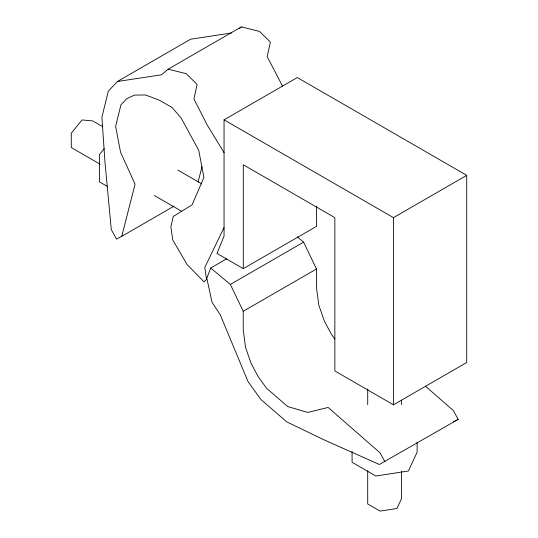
<?xml version="1.0" encoding="UTF-8"?>
<svg xmlns="http://www.w3.org/2000/svg" width="538" height="538" viewBox="0 0 538 538"><rect width="100%" height="100%" fill="white"/><g stroke="black" fill="none" stroke-linecap="round" stroke-linejoin="round"><path stroke-width="0.81" d="M231.488 32.966L190.654 39.207L117.398 81.5L108.306 91.218L101.897 117.237L104.991 162.281L111.292 229.625L116.538 239.094L121.77 236.323L135.065 184.171L120.566 152.274L115.643 126.363L120.929 104.876L126.753 98.656L134.5 95.098L145.63 94.977L159.847 100.465L172.14 107.56L181.111 117.99L198.677 150.142L203.936 177.365L192.1 204.837L173.31 216.444L170.869 226.821L172.718 239.881L187.056 264.521L204.063 281.899L206.545 279.39L204.79 267.44L224.043 227.581M198.098 181.992L201.979 166.746M226.673 258.805L210.714 268.018L206.834 278.294L212.019 302.262L220.217 314.676L248.038 381.617L260.997 399.6L286.741 421.859L324.199 439.916L379.364 464.489L458.201 419.358L453.184 410.42L425.383 386.136M104.197 148.663L99.557 154.433L99.557 181.925L107.539 186.531M282.564 86.174L267.198 56.672L270.372 42.132L259.531 31.392L241.374 26.9L168.118 69.194L161.461 74.816L117.398 81.5M239.558 28.433L241.374 26.9M243.284 268.637L216.975 253.445L224.05 236.148L224.05 119.839L297.312 77.546L466.722 175.354L466.722 362.511L393.46 404.805L334.865 370.971L334.851 217.648L243.284 164.776L243.284 268.637L316.539 226.35L316.539 206.242M121.77 236.323L173.996 206.168M210.714 268.018L230.338 284.427L303.6 242.134L316.492 268.987L316.492 287.534L318.852 305.315L324.515 321.435L331.469 334.394L334.892 339.135M224.05 119.839L393.46 217.648L466.722 175.354M384.946 461.651L379.929 452.714L328.119 407.454L307.743 412.431L287.769 406.587L266.512 388.207L258.213 376.687L251.259 363.728L245.59 347.609L243.237 329.828L243.237 311.28L316.492 268.987M453.319 421.839L458.201 419.358M168.118 69.194L186.276 73.686L197.116 84.426L193.936 98.965L207.137 124.91L224.043 152.651M102.778 126.733L92.691 120.909L81.984 119.954L71.278 133.276L71.278 147.547L100.102 164.184M177.896 170.102L201.763 183.882M154.312 195.489L181.804 211.353M297.265 236.841L303.6 242.134M230.338 284.427L243.237 311.28M417.118 442.169L417.118 452.223L408.403 470.999L375.887 476.029L352.081 462.283L352.081 451.389M401.483 400.353L401.483 404.529M401.483 471.281L401.483 498.739L396.957 508.491L380.077 511.1L367.71 503.965L367.71 470.683M393.46 217.648L393.46 404.805M367.71 388.873L367.71 404.744"/></g></svg>
